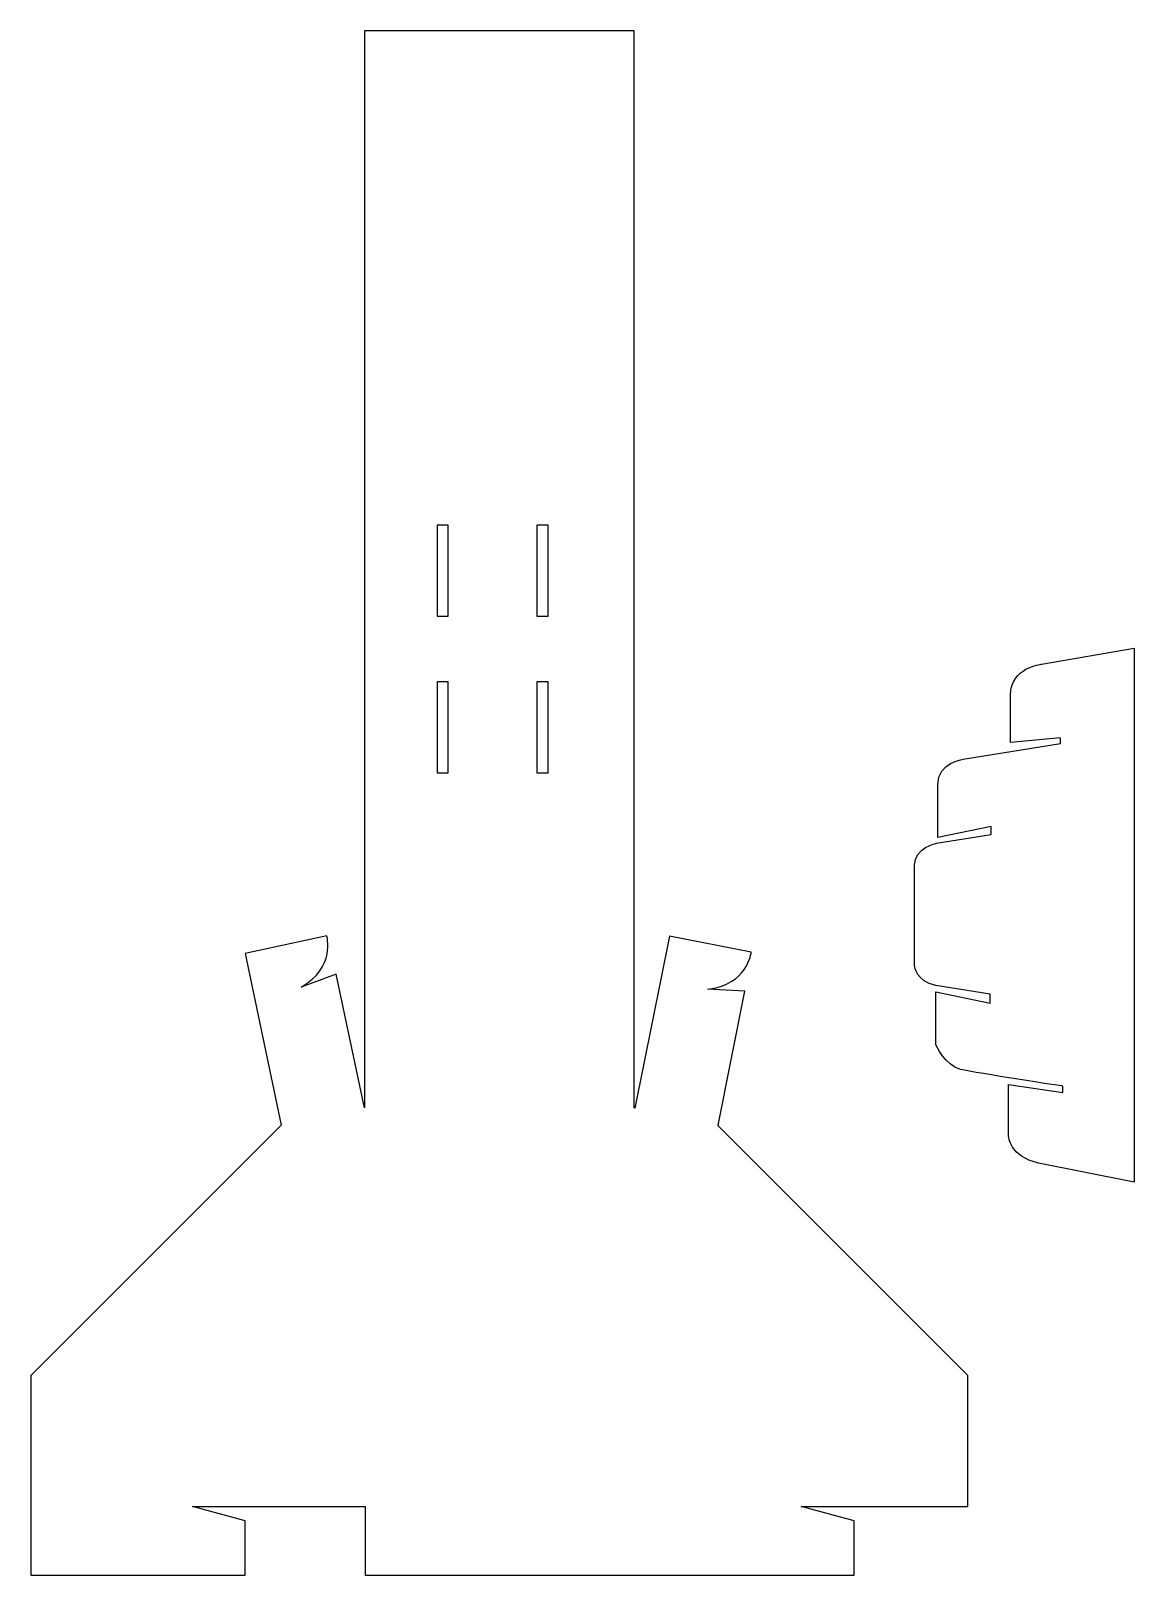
# Model space of a CAD drawing. Header units: centimetres. Extents: x -6.9 to 6.9, y -9.6 to 9.6.
import ezdxf

# ---------------------------------------------------------------- set-up
doc = ezdxf.new("R2010")
doc.units = ezdxf.units.CM
doc.header["$MEASUREMENT"] = 0
doc.layers.add('Camada 1', color=7, linetype='Continuous')

msp = doc.modelspace()

# ---------------------------------------------------------------- linework, layer by layer
at = {"layer": 'Camada 1', "lineweight": 25}
for points in [[(-1.81197, 2.32634), (-1.67257, 2.32634), (-1.67257, 3.46134), (-1.81197, 3.46134), (-1.81197, 2.32634)], [(-0.56745, 2.32634), (-0.42813, 2.32634), (-0.42813, 3.46134), (-0.56745, 3.46134), (-0.56745, 2.32634)], [(-1.81197, 0.37506), (-1.67257, 0.37506), (-1.67257, 1.51002), (-1.81197, 1.51002), (-1.81197, 0.37506)], [(-0.56745, 0.37506), (-0.42813, 0.37506), (-0.42813, 1.51002), (-0.56745, 1.51002), (-0.56745, 0.37506)]]:
    msp.add_lwpolyline(points, close=True, dxfattribs=at)
for points, knots in [([(2.7246, -8.76452), (2.7246, -8.76452), (3.38169, -8.9437), (3.38169, -8.9437), (3.38169, -8.9437), (3.38169, -8.9437), (3.38169, -9.62069), (3.38169, -9.62069), (3.38169, -9.62069), (3.38169, -9.62069), (0.07969, -9.62069), (0.07969, -9.62069), (0.07969, -9.62069), (0.07969, -9.62069), (-2.15048, -9.62069), (-2.15048, -9.62069), (-2.15048, -9.62069), (-2.15048, -9.62069), (-2.70804, -9.62069), (-2.70804, -9.62069), (-2.70804, -9.62069), (-2.70804, -9.62069), (-2.70804, -8.76452), (-2.70804, -8.76452), (-2.70804, -8.76452), (-2.70804, -8.76452), (-4.85846, -8.76452), (-4.85846, -8.76452), (-4.85846, -8.76452), (-4.85846, -8.76452), (-4.20139, -8.9437), (-4.20139, -8.9437), (-4.20139, -8.9437), (-4.20139, -8.9437), (-4.20139, -9.62069), (-4.20139, -9.62069), (-4.20139, -9.62069), (-4.20139, -9.62069), (-6.86956, -9.62069), (-6.86956, -9.62069), (-6.86956, -9.62069), (-6.86956, -9.62069), (-6.86956, -7.13165), (-6.86956, -7.13165), (-6.86956, -7.13165), (-6.86956, -7.13165), (-3.75338, -4.01549), (-3.75338, -4.01549), (-3.75338, -4.01549), (-3.75338, -4.01549), (-4.20137, -1.87509), (-4.20137, -1.87509), (-4.20137, -1.87509), (-4.20137, -1.87509), (-3.18582, -1.65609), (-3.18582, -1.65609), (-3.18582, -1.65609), (-3.18582, -1.65609), (-3.06639, -2.05275), (-3.50443, -2.29321), (-3.50443, -2.29321), (-3.50443, -2.29321), (-3.06641, -2.1339), (-3.06641, -2.1339), (-3.06641, -2.1339), (-3.06641, -2.1339), (-2.71462, -3.79988), (-2.71462, -3.79988), (-2.71462, -3.79988), (-2.71462, -3.79988), (-2.71462, 9.62069), (-2.71462, 9.62069), (-2.71462, 9.62069), (-2.71462, 9.62069), (-2.15048, 9.62069), (-2.15048, 9.62069), (-2.15048, 9.62069), (-2.15048, 9.62069), (0.07969, 9.62069), (0.07969, 9.62069), (0.07969, 9.62069), (0.07969, 9.62069), (0.64378, 9.62069), (0.64378, 9.62069), (0.64378, 9.62069), (0.64378, 9.62069), (0.64378, -3.79985), (0.64378, -3.79985), (0.64378, -3.79985), (0.64378, -3.79985), (0.65151, -3.80416), (0.65151, -3.80416), (0.65151, -3.80416), (0.65151, -3.80416), (1.0817, -1.65998), (1.0817, -1.65998), (1.0817, -1.65998), (1.0817, -1.65998), (2.10151, -1.85813), (2.10151, -1.85813), (2.10151, -1.85813), (2.10151, -1.85813), (2.05529, -2.2699), (1.5579, -2.31866), (1.5579, -2.31866), (1.5579, -2.31866), (2.02333, -2.34456), (2.02333, -2.34456), (2.02333, -2.34456), (2.02333, -2.34456), (1.69136, -4.0145), (1.69136, -4.0145), (1.69136, -4.0145), (1.69136, -4.0145), (1.68258, -4.01545), (1.68258, -4.01545), (1.68258, -4.01545), (1.68258, -4.01545), (4.79874, -7.13161), (4.79874, -7.13161), (4.79874, -7.13161), (4.79874, -7.13161), (4.79874, -8.76449), (4.79874, -8.76449), (4.79874, -8.76449), (4.79874, -8.76449), (2.7246, -8.7645), (2.7246, -8.7645), (2.7246, -8.7645), (2.7246, -8.7645), (2.7246, -8.76452), (2.7246, -8.76452)], [0, 0, 0, 0, 0.02941176, 0.02941176, 0.02941176, 0.02941176, 0.05882353, 0.05882353, 0.05882353, 0.05882353, 0.08823529, 0.08823529, 0.08823529, 0.08823529, 0.11764706, 0.11764706, 0.11764706, 0.11764706, 0.14705882, 0.14705882, 0.14705882, 0.14705882, 0.17647059, 0.17647059, 0.17647059, 0.17647059, 0.20588235, 0.20588235, 0.20588235, 0.20588235, 0.23529412, 0.23529412, 0.23529412, 0.23529412, 0.26470588, 0.26470588, 0.26470588, 0.26470588, 0.29411765, 0.29411765, 0.29411765, 0.29411765, 0.32352941, 0.32352941, 0.32352941, 0.32352941, 0.35294118, 0.35294118, 0.35294118, 0.35294118, 0.38235294, 0.38235294, 0.38235294, 0.38235294, 0.41176471, 0.41176471, 0.41176471, 0.41176471, 0.44117647, 0.44117647, 0.44117647, 0.44117647, 0.47058824, 0.47058824, 0.47058824, 0.47058824, 0.5, 0.5, 0.5, 0.5, 0.52941176, 0.52941176, 0.52941176, 0.52941176, 0.55882353, 0.55882353, 0.55882353, 0.55882353, 0.58823529, 0.58823529, 0.58823529, 0.58823529, 0.61764706, 0.61764706, 0.61764706, 0.61764706, 0.64705882, 0.64705882, 0.64705882, 0.64705882, 0.67647059, 0.67647059, 0.67647059, 0.67647059, 0.70588235, 0.70588235, 0.70588235, 0.70588235, 0.73529412, 0.73529412, 0.73529412, 0.73529412, 0.76470588, 0.76470588, 0.76470588, 0.76470588, 0.79411765, 0.79411765, 0.79411765, 0.79411765, 0.82352941, 0.82352941, 0.82352941, 0.82352941, 0.85294118, 0.85294118, 0.85294118, 0.85294118, 0.88235294, 0.88235294, 0.88235294, 0.88235294, 0.91176471, 0.91176471, 0.91176471, 0.91176471, 0.94117647, 0.94117647, 0.94117647, 0.94117647, 1, 1, 1, 1]), ([(6.86956, -4.72248), (6.86956, -4.72248), (6.86956, 1.92811), (6.86956, 1.92811), (6.86956, 1.92811), (6.86956, 1.92811), (5.71471, 1.72901), (5.71471, 1.72901), (5.71471, 1.72901), (5.71471, 1.72901), (5.33143, 1.68922), (5.33143, 1.34566), (5.33143, 1.34566), (5.33143, 1.0021), (5.33143, 0.75328), (5.33143, 0.75328), (5.33143, 0.75328), (5.33143, 0.75328), (5.9537, 0.81305), (5.9537, 0.81305), (5.9537, 0.81305), (5.9537, 0.81305), (5.9537, 0.74336), (5.9537, 0.74336), (5.9537, 0.74336), (5.9537, 0.74336), (4.739, 0.54426), (4.739, 0.54426), (4.739, 0.54426), (4.739, 0.54426), (4.42539, 0.50439), (4.42539, 0.2306), (4.42539, 0.2306), (4.42539, -0.04319), (4.42539, -0.43147), (4.42539, -0.43147), (4.42539, -0.43147), (4.42539, -0.43147), (5.08746, -0.29201), (5.08746, -0.29201), (5.08746, -0.29201), (5.08746, -0.29201), (5.08746, -0.3916), (5.08746, -0.3916), (5.08746, -0.3916), (5.08746, -0.3916), (4.41047, -0.50116), (4.41047, -0.50116), (4.41047, -0.50116), (4.41047, -0.50116), (4.13668, -0.5509), (4.13668, -0.7749), (4.13668, -0.7749), (4.13668, -0.99895), (4.13668, -2.0344), (4.13668, -2.0344), (4.13668, -2.0344), (4.13668, -2.0344), (4.15158, -2.22347), (4.40055, -2.27324), (4.40055, -2.27324), (4.40055, -2.27324), (5.07746, -2.38275), (5.07746, -2.38275), (5.07746, -2.38275), (5.07746, -2.38275), (5.07746, -2.49234), (5.07746, -2.49234), (5.07746, -2.49234), (5.07746, -2.49234), (4.40055, -2.35298), (4.40055, -2.35298), (4.40055, -2.35298), (4.40055, -2.35298), (4.40055, -3.01007), (4.40055, -3.01007), (4.40055, -3.01007), (4.40055, -3.01007), (4.51006, -3.26889), (4.70921, -3.3186), (4.70921, -3.3186), (4.90823, -3.36839), (5.9835, -3.52767), (5.9835, -3.52767), (5.9835, -3.52767), (5.9835, -3.52767), (5.9835, -3.60742), (5.9835, -3.60742), (5.9835, -3.60742), (5.9835, -3.60742), (5.30651, -3.50778), (5.30651, -3.50778), (5.30651, -3.50778), (5.30651, -3.50778), (5.30651, -4.15495), (5.30651, -4.15495), (5.30651, -4.15495), (5.30651, -4.15495), (5.31648, -4.40382), (5.67986, -4.48843), (5.67986, -4.48843), (5.67986, -4.48843), (6.86956, -4.72248), (6.86956, -4.72248)], [0, 0, 0, 0, 0.03703704, 0.03703704, 0.03703704, 0.03703704, 0.07407407, 0.07407407, 0.07407407, 0.07407407, 0.11111111, 0.11111111, 0.11111111, 0.11111111, 0.14814815, 0.14814815, 0.14814815, 0.14814815, 0.18518519, 0.18518519, 0.18518519, 0.18518519, 0.22222222, 0.22222222, 0.22222222, 0.22222222, 0.25925926, 0.25925926, 0.25925926, 0.25925926, 0.2962963, 0.2962963, 0.2962963, 0.2962963, 0.33333333, 0.33333333, 0.33333333, 0.33333333, 0.37037037, 0.37037037, 0.37037037, 0.37037037, 0.40740741, 0.40740741, 0.40740741, 0.40740741, 0.44444444, 0.44444444, 0.44444444, 0.44444444, 0.48148148, 0.48148148, 0.48148148, 0.48148148, 0.51851852, 0.51851852, 0.51851852, 0.51851852, 0.55555556, 0.55555556, 0.55555556, 0.55555556, 0.59259259, 0.59259259, 0.59259259, 0.59259259, 0.62962963, 0.62962963, 0.62962963, 0.62962963, 0.66666667, 0.66666667, 0.66666667, 0.66666667, 0.7037037, 0.7037037, 0.7037037, 0.7037037, 0.74074074, 0.74074074, 0.74074074, 0.74074074, 0.77777778, 0.77777778, 0.77777778, 0.77777778, 0.81481481, 0.81481481, 0.81481481, 0.81481481, 0.85185185, 0.85185185, 0.85185185, 0.85185185, 0.88888889, 0.88888889, 0.88888889, 0.88888889, 0.92592593, 0.92592593, 0.92592593, 0.92592593, 1, 1, 1, 1])]:
    msp.add_open_spline(points, degree=3, knots=knots, dxfattribs=at)

doc.saveas('drawing.dxf')
